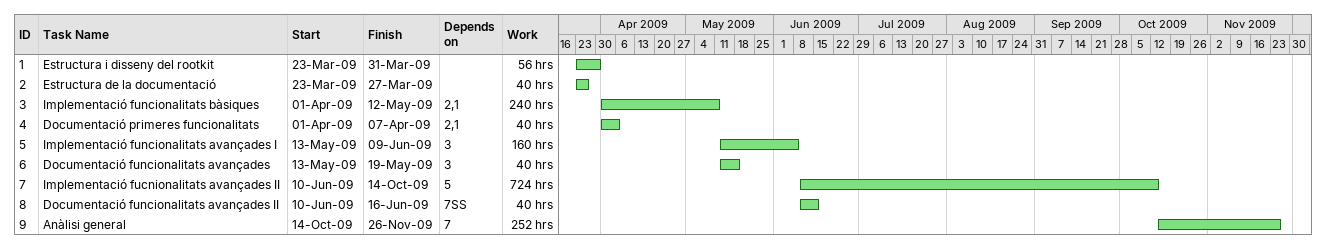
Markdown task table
| ID | Task | Start | Finish | Predecessors | Work (h) |
|---|---|---|---|---|---|
| 1 | Estructura i disseny del rootkit | 2009-03-23 | 2009-03-31 |  | 56 |
| 2 | Estructura de la documentació | 2009-03-23 | 2009-03-27 |  | 40 |
| 3 | Implementació funcionalitats bàsiques | 2009-04-01 | 2009-05-12 | 2, 1 | 240 |
| 4 | Documentació primeres funcionalitats | 2009-04-01 | 2009-04-07 | 2, 1 | 40 |
| 5 | Implementació funcionalitats avançades I | 2009-05-13 | 2009-06-09 | 3 | 160 |
| 6 | Documentació funcionalitats avançades | 2009-05-13 | 2009-05-19 | 3 | 40 |
| 7 | Implementació fucnionalitats avançades II | 2009-06-10 | 2009-10-14 | 5 | 724 |
| 8 | Documentació funcionalitats avançades II | 2009-06-10 | 2009-06-16 | 7SS | 40 |
| 9 | Anàlisi general | 2009-10-14 | 2009-11-26 | 7 | 252 |
